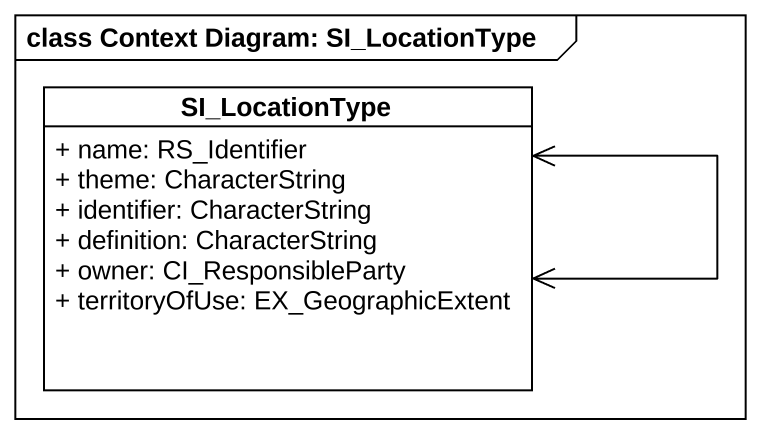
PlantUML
@startuml
mainframe class Context Diagram: SI_LocationType
hide circle
hide empty members
skinparam classAttributeIconSize 0
class SI_LocationType {
  + name: RS_Identifier
  + theme: CharacterString
  + identifier: CharacterString
  + definition: CharacterString
  + owner: CI_ResponsibleParty
  + territoryOfUse: EX_GeographicExtent
}
SI_LocationType <--> SI_LocationType
@enduml
